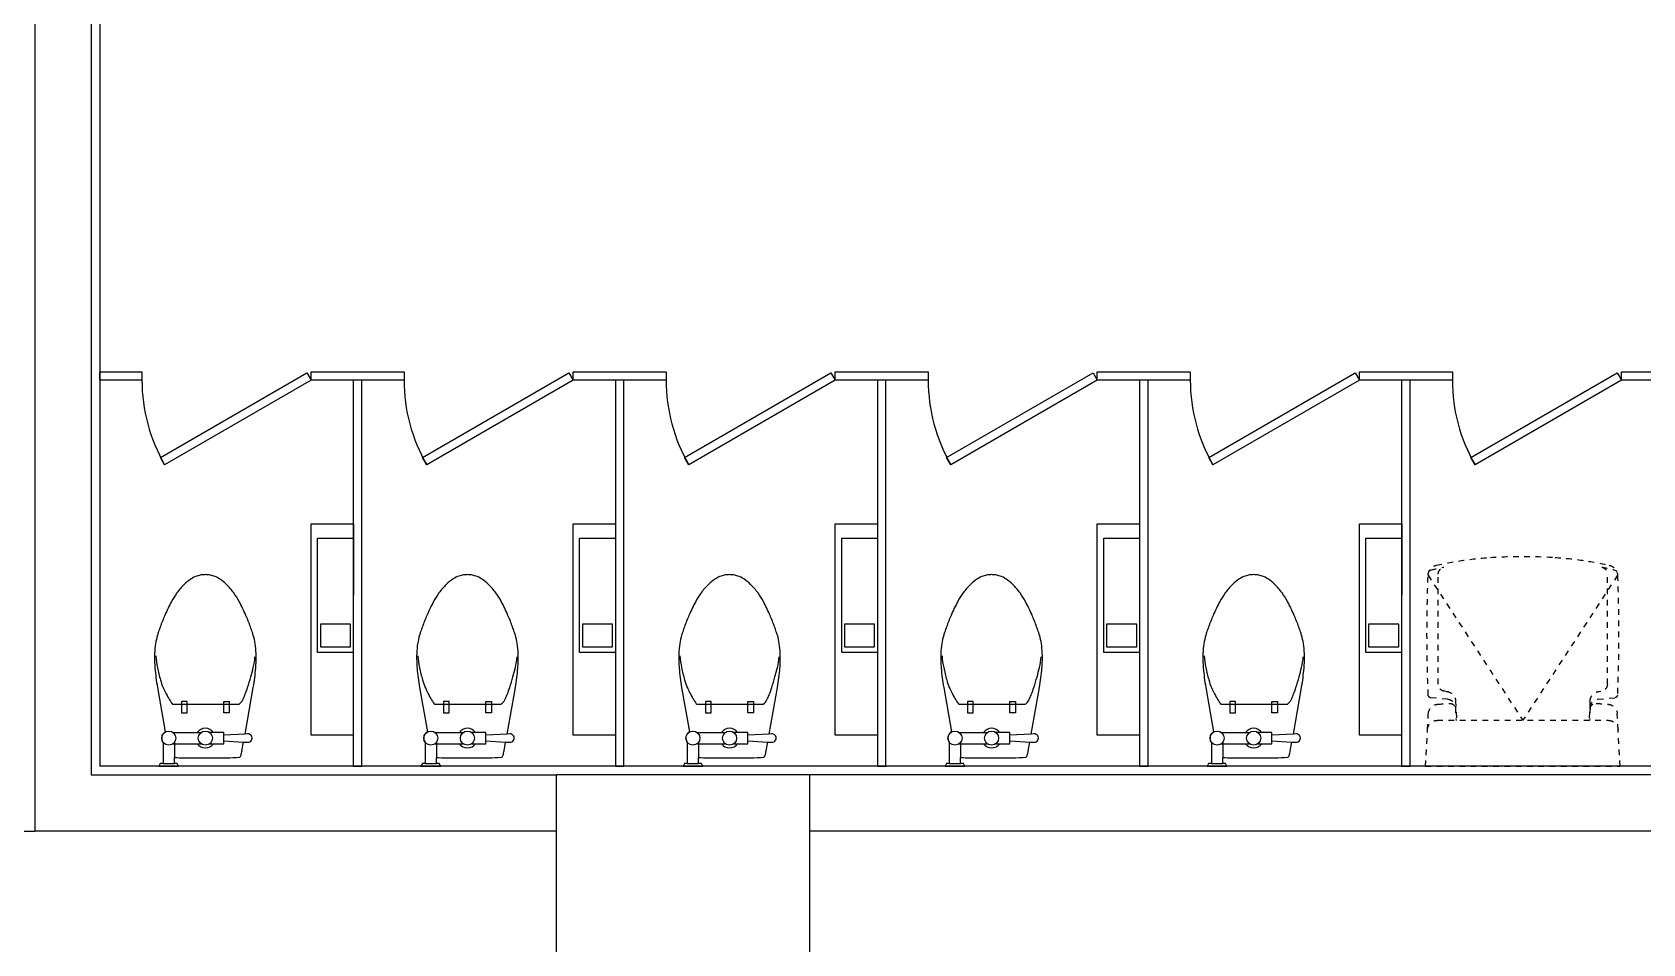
# Model space of a CAD drawing. Header units: millimetres. Extents: x -7718 to 414843, y 91724 to 341395.
# Drawn here: x 121243 to 126958, y 170559 to 173794 of the extents above; entities that cross this region are included whole.
import ezdxf

# ---------------------------------------------------------------- set-up
doc = ezdxf.new("R2010")
doc.units = ezdxf.units.MM
doc.header["$LTSCALE"] = 200
doc.header["$MEASUREMENT"] = 0
doc.linetypes.add('HIDDEN', pattern=[2, 1, -1])
doc.layers.add('e-plan', color=9, linetype='CONTINUOUS')

msp = doc.modelspace()

# ---------------------------------------------------------------- linework, layer by layer
at = {"layer": 'e-plan'}
for p, q in [((121252.6, 176076.3), (121252.6, 170958.6)), ((121452.6, 174018.6), (121452.6, 171158.6)), ((121482.6, 173988.6), (121482.6, 171188.6)), ((121482.6, 172558.6), (121482.6, 172588.6)), ((121482.6, 172588.6), (121632.6, 172588.6)), ((121632.6, 172558.6), (121482.6, 172558.6)), ((121632.6, 172588.6), (121632.6, 172558.6)), ((121698, 172284.6), (122217.6, 172584.6)), ((122232.6, 172558.6), (121713, 172258.6)), ((122217.6, 172584.6), (122232.6, 172558.6)), ((122232.6, 172558.6), (122232.6, 172588.6)), ((122232.6, 172588.6), (122562.6, 172588.6)), ((122562.6, 172558.6), (122232.6, 172558.6)), ((122412.6, 172558.6), (122382.6, 172558.6)), ((122382.6, 172558.6), (122382.6, 172048.4)), ((122412.6, 171188.6), (122412.6, 172558.6)), ((122562.6, 172588.6), (122562.6, 172558.6)), ((122628, 172284.6), (123147.6, 172584.6)), ((123162.6, 172558.6), (122643, 172258.6)), ((123147.6, 172584.6), (123162.6, 172558.6)), ((123162.6, 172558.6), (123162.6, 172588.6)), ((123162.6, 172588.6), (123492.6, 172588.6)), ((123492.6, 172558.6), (123162.6, 172558.6)), ((123342.6, 172558.6), (123312.6, 172558.6)), ((123312.6, 172558.6), (123312.6, 172048.4)), ((123342.6, 171188.6), (123342.6, 172558.6)), ((123492.6, 172588.6), (123492.6, 172558.6)), ((123558, 172284.6), (124077.6, 172584.6)), ((124092.6, 172558.6), (123573, 172258.6)), ((124077.6, 172584.6), (124092.6, 172558.6)), ((124092.6, 172558.6), (124092.6, 172588.6)), ((124092.6, 172588.6), (124422.6, 172588.6)), ((124422.6, 172558.6), (124092.6, 172558.6)), ((124272.6, 172558.6), (124242.6, 172558.6)), ((124242.6, 172558.6), (124242.6, 172048.4)), ((124272.6, 171188.6), (124272.6, 172558.6)), ((124422.6, 172588.6), (124422.6, 172558.6)), ((124488, 172284.6), (125007.6, 172584.6)), ((125022.6, 172558.6), (124503, 172258.6)), ((125007.6, 172584.6), (125022.6, 172558.6)), ((125022.6, 172558.6), (125022.6, 172588.6)), ((125022.6, 172588.6), (125352.6, 172588.6)), ((125352.6, 172558.6), (125022.6, 172558.6)), ((125202.6, 172558.6), (125172.6, 172558.6)), ((125172.6, 172558.6), (125172.6, 172048.4)), ((125202.6, 171188.6), (125202.6, 172558.6)), ((125352.6, 172588.6), (125352.6, 172558.6)), ((125418, 172284.6), (125937.6, 172584.6)), ((125952.6, 172558.6), (125433, 172258.6)), ((125937.6, 172584.6), (125952.6, 172558.6)), ((125952.6, 172558.6), (125952.6, 172588.6)), ((125952.6, 172588.6), (126282.6, 172588.6)), ((126282.6, 172558.6), (125952.6, 172558.6)), ((126132.6, 172558.6), (126102.6, 172558.6)), ((126102.6, 172558.6), (126102.6, 172048.4)), ((126132.6, 171188.6), (126132.6, 172558.6)), ((126282.6, 172588.6), (126282.6, 172558.6)), ((126348, 172284.6), (126867.6, 172584.6)), ((126882.6, 172558.6), (126363, 172258.6)), ((126867.6, 172584.6), (126882.6, 172558.6)), ((126882.6, 172558.6), (126882.6, 172588.6)), ((126882.6, 172588.6), (128122.6, 172588.6)), ((128122.6, 172558.6), (126882.6, 172558.6)), ((121713, 172258.6), (121698, 172284.6)), ((122643, 172258.6), (122628, 172284.6)), ((123573, 172258.6), (123558, 172284.6)), ((124503, 172258.6), (124488, 172284.6)), ((125433, 172258.6), (125418, 172284.6)), ((126363, 172258.6), (126348, 172284.6)), ((122232.6, 171298.6), (122232.6, 172048.6)), ((122232.6, 172048.6), (122382.6, 172048.6)), ((122382.6, 172048.6), (122382.6, 171298.6)), ((122382.6, 172048.4), (122382.8, 172048.4)), ((122382.8, 172048.4), (122382.8, 171998.4)), ((123162.6, 171298.6), (123162.6, 172048.6)), ((123162.6, 172048.6), (123312.6, 172048.6)), ((123312.6, 172048.6), (123312.6, 171298.6)), ((123312.6, 172048.4), (123312.8, 172048.4)), ((123312.8, 172048.4), (123312.8, 171998.4)), ((124092.6, 171298.6), (124092.6, 172048.6)), ((124092.6, 172048.6), (124242.6, 172048.6)), ((124242.6, 172048.6), (124242.6, 171298.6)), ((124242.6, 172048.4), (124242.8, 172048.4)), ((124242.8, 172048.4), (124242.8, 171998.4)), ((125022.6, 171298.6), (125022.6, 172048.6)), ((125022.6, 172048.6), (125172.6, 172048.6)), ((125172.6, 172048.6), (125172.6, 171298.6)), ((125172.6, 172048.4), (125172.8, 172048.4)), ((125172.8, 172048.4), (125172.8, 171998.4)), ((125952.6, 171298.6), (125952.6, 172048.6)), ((125952.6, 172048.6), (126102.6, 172048.6)), ((126102.6, 172048.6), (126102.6, 171298.6)), ((126102.6, 172048.4), (126102.8, 172048.4)), ((126102.8, 172048.4), (126102.8, 171998.4)), ((122255.6, 171998.6), (122382.6, 171998.6)), ((122255.6, 171592.6), (122255.6, 171998.6)), ((122382.6, 171998.6), (122382.6, 171592.6)), ((122382.8, 171998.4), (122382.6, 171592.4)), ((122382.8, 171998.4), (122382.8, 171998.4)), ((123185.6, 171998.6), (123312.6, 171998.6)), ((123185.6, 171592.6), (123185.6, 171998.6)), ((123312.6, 171998.6), (123312.6, 171592.6)), ((123312.8, 171998.4), (123312.6, 171592.4)), ((123312.8, 171998.4), (123312.8, 171998.4)), ((124115.6, 171998.6), (124242.6, 171998.6)), ((124115.6, 171592.6), (124115.6, 171998.6)), ((124242.6, 171998.6), (124242.6, 171592.6)), ((124242.8, 171998.4), (124242.6, 171592.4)), ((124242.8, 171998.4), (124242.8, 171998.4)), ((125045.6, 171998.6), (125172.6, 171998.6)), ((125045.6, 171592.6), (125045.6, 171998.6)), ((125172.6, 171998.6), (125172.6, 171592.6)), ((125172.8, 171998.4), (125172.6, 171592.4)), ((125172.8, 171998.4), (125172.8, 171998.4)), ((125975.6, 171998.6), (126102.6, 171998.6)), ((125975.6, 171592.6), (125975.6, 171998.6)), ((126102.6, 171998.6), (126102.6, 171592.6)), ((126102.8, 171998.4), (126102.6, 171592.4)), ((126102.8, 171998.4), (126102.8, 171998.4)), ((122372.6, 171692.6), (122265.6, 171692.6)), ((122265.6, 171692.6), (122265.6, 171612.6)), ((122372.6, 171612.6), (122372.6, 171692.6)), ((123302.6, 171692.6), (123195.6, 171692.6)), ((123195.6, 171692.6), (123195.6, 171612.6)), ((123302.6, 171612.6), (123302.6, 171692.6)), ((124232.6, 171692.6), (124125.6, 171692.6)), ((124125.6, 171692.6), (124125.6, 171612.6)), ((124232.6, 171612.6), (124232.6, 171692.6)), ((125162.6, 171692.6), (125055.6, 171692.6)), ((125055.6, 171692.6), (125055.6, 171612.6)), ((125162.6, 171612.6), (125162.6, 171692.6)), ((126092.6, 171692.6), (125985.6, 171692.6)), ((125985.6, 171692.6), (125985.6, 171612.6)), ((126092.6, 171612.6), (126092.6, 171692.6)), ((122382.6, 171592.6), (122255.6, 171592.6)), ((122265.6, 171612.6), (122372.6, 171612.6)), ((122382.6, 171592.4), (122382.6, 171188.6)), ((123312.6, 171592.6), (123185.6, 171592.6)), ((123195.6, 171612.6), (123302.6, 171612.6)), ((123312.6, 171592.4), (123312.6, 171188.6)), ((124242.6, 171592.6), (124115.6, 171592.6)), ((124125.6, 171612.6), (124232.6, 171612.6)), ((124242.6, 171592.4), (124242.6, 171188.6)), ((125172.6, 171592.6), (125045.6, 171592.6)), ((125055.6, 171612.6), (125162.6, 171612.6)), ((125172.6, 171592.4), (125172.6, 171188.6)), ((126102.6, 171592.6), (125975.6, 171592.6)), ((125985.6, 171612.6), (126092.6, 171612.6)), ((126102.6, 171592.4), (126102.6, 171188.6)), ((121687.6, 171468.6), (121715.5, 171310.5)), ((121998.4, 171303), (122027.6, 171468.6)), ((122617.6, 171468.6), (122645.5, 171310.5)), ((122928.4, 171303), (122957.6, 171468.6)), ((123547.6, 171468.6), (123575.5, 171310.5)), ((123858.4, 171303), (123887.6, 171468.6)), ((124477.6, 171468.6), (124505.5, 171310.5)), ((124788.4, 171303), (124817.6, 171468.6)), ((125407.6, 171468.6), (125435.5, 171310.5)), ((125718.4, 171303), (125747.6, 171468.6)), ((121742.6, 171408.6), (121857.6, 171408.6)), ((121792.6, 171418.6), (121772.6, 171418.6)), ((121772.6, 171418.6), (121772.6, 171378.6)), ((121792.6, 171378.6), (121792.6, 171418.6)), ((121857.6, 171408.6), (121972.6, 171408.6)), ((121922.6, 171378.6), (121922.6, 171418.6)), ((121922.6, 171418.6), (121942.6, 171418.6)), ((121942.6, 171418.6), (121942.6, 171378.6)), ((122672.6, 171408.6), (122787.6, 171408.6)), ((122722.6, 171418.6), (122702.6, 171418.6)), ((122702.6, 171418.6), (122702.6, 171378.6)), ((122722.6, 171378.6), (122722.6, 171418.6)), ((122787.6, 171408.6), (122902.6, 171408.6)), ((122852.6, 171378.6), (122852.6, 171418.6)), ((122852.6, 171418.6), (122872.6, 171418.6)), ((122872.6, 171418.6), (122872.6, 171378.6)), ((123602.6, 171408.6), (123717.6, 171408.6)), ((123652.6, 171418.6), (123632.6, 171418.6)), ((123632.6, 171418.6), (123632.6, 171378.6)), ((123652.6, 171378.6), (123652.6, 171418.6)), ((123717.6, 171408.6), (123832.6, 171408.6)), ((123782.6, 171378.6), (123782.6, 171418.6)), ((123782.6, 171418.6), (123802.6, 171418.6)), ((123802.6, 171418.6), (123802.6, 171378.6)), ((124532.6, 171408.6), (124647.6, 171408.6)), ((124582.6, 171418.6), (124562.6, 171418.6)), ((124562.6, 171418.6), (124562.6, 171378.6)), ((124582.6, 171378.6), (124582.6, 171418.6)), ((124647.6, 171408.6), (124762.6, 171408.6)), ((124712.6, 171378.6), (124712.6, 171418.6)), ((124712.6, 171418.6), (124732.6, 171418.6)), ((124732.6, 171418.6), (124732.6, 171378.6)), ((125462.6, 171408.6), (125577.6, 171408.6)), ((125512.6, 171418.6), (125492.6, 171418.6)), ((125492.6, 171418.6), (125492.6, 171378.6)), ((125512.6, 171378.6), (125512.6, 171418.6)), ((125577.6, 171408.6), (125692.6, 171408.6)), ((125642.6, 171378.6), (125642.6, 171418.6)), ((125642.6, 171418.6), (125662.6, 171418.6)), ((125662.6, 171418.6), (125662.6, 171378.6)), ((121772.6, 171378.6), (121792.6, 171378.6)), ((121942.6, 171378.6), (121922.6, 171378.6)), ((122702.6, 171378.6), (122722.6, 171378.6)), ((122872.6, 171378.6), (122852.6, 171378.6)), ((123632.6, 171378.6), (123652.6, 171378.6)), ((123802.6, 171378.6), (123782.6, 171378.6)), ((124562.6, 171378.6), (124582.6, 171378.6)), ((124732.6, 171378.6), (124712.6, 171378.6)), ((125492.6, 171378.6), (125512.6, 171378.6)), ((125662.6, 171378.6), (125642.6, 171378.6)), ((121742.6, 171308.6), (121842.6, 171308.6)), ((121922.6, 171308.6), (121872.6, 171308.6)), ((121922.6, 171268.6), (121922.6, 171308.6)), ((121998.4, 171303), (121922.6, 171298.6)), ((122007.6, 171303.6), (121998.4, 171303)), ((122382.6, 171298.6), (122232.6, 171298.6)), ((122672.6, 171308.6), (122772.6, 171308.6)), ((122852.6, 171308.6), (122802.6, 171308.6)), ((122852.6, 171268.6), (122852.6, 171308.6)), ((122928.4, 171303), (122852.6, 171298.6)), ((122937.6, 171303.6), (122928.4, 171303)), ((123312.6, 171298.6), (123162.6, 171298.6)), ((123602.6, 171308.6), (123702.6, 171308.6)), ((123782.6, 171308.6), (123732.6, 171308.6)), ((123782.6, 171268.6), (123782.6, 171308.6)), ((123858.4, 171303), (123782.6, 171298.6)), ((123867.6, 171303.6), (123858.4, 171303)), ((124242.6, 171298.6), (124092.6, 171298.6)), ((124532.6, 171308.6), (124632.6, 171308.6)), ((124712.6, 171308.6), (124662.6, 171308.6)), ((124712.6, 171268.6), (124712.6, 171308.6)), ((124788.4, 171303), (124712.6, 171298.6)), ((124797.6, 171303.6), (124788.4, 171303)), ((125172.6, 171298.6), (125022.6, 171298.6)), ((125462.6, 171308.6), (125562.6, 171308.6)), ((125642.6, 171308.6), (125592.6, 171308.6)), ((125642.6, 171268.6), (125642.6, 171308.6)), ((125718.4, 171303), (125642.6, 171298.6)), ((125727.6, 171303.6), (125718.4, 171303)), ((126102.6, 171298.6), (125952.6, 171298.6)), ((121707.6, 171273.6), (121707.6, 171198.6)), ((121742.6, 171268.6), (121842.6, 171268.6)), ((121747.6, 171273.6), (121747.6, 171219.9)), ((121872.6, 171268.6), (121922.6, 171268.6)), ((121922.6, 171278.6), (121993.2, 171274.4)), ((121987.6, 171243.6), (121993.2, 171274.4)), ((121993.2, 171274.4), (122007.6, 171273.6)), ((122637.6, 171273.6), (122637.6, 171198.6)), ((122672.6, 171268.6), (122772.6, 171268.6)), ((122677.6, 171273.6), (122677.6, 171219.9)), ((122802.6, 171268.6), (122852.6, 171268.6)), ((122852.6, 171278.6), (122923.2, 171274.4)), ((122917.6, 171243.6), (122923.2, 171274.4)), ((122923.2, 171274.4), (122937.6, 171273.6)), ((123567.6, 171273.6), (123567.6, 171198.6)), ((123602.6, 171268.6), (123702.6, 171268.6)), ((123607.6, 171273.6), (123607.6, 171219.9)), ((123732.6, 171268.6), (123782.6, 171268.6)), ((123782.6, 171278.6), (123853.2, 171274.4)), ((123847.6, 171243.6), (123853.2, 171274.4)), ((123853.2, 171274.4), (123867.6, 171273.6)), ((124497.6, 171273.6), (124497.6, 171198.6)), ((124532.6, 171268.6), (124632.6, 171268.6)), ((124537.6, 171273.6), (124537.6, 171219.9)), ((124662.6, 171268.6), (124712.6, 171268.6)), ((124712.6, 171278.6), (124783.2, 171274.4)), ((124777.6, 171243.6), (124783.2, 171274.4)), ((124783.2, 171274.4), (124797.6, 171273.6)), ((125427.6, 171273.6), (125427.6, 171198.6)), ((125462.6, 171268.6), (125562.6, 171268.6)), ((125467.6, 171273.6), (125467.6, 171219.9)), ((125592.6, 171268.6), (125642.6, 171268.6)), ((125642.6, 171278.6), (125713.2, 171274.4)), ((125707.6, 171243.6), (125713.2, 171274.4)), ((125713.2, 171274.4), (125727.6, 171273.6)), ((128122.6, 171188.6), (121482.6, 171188.6)), ((121697.6, 171198.6), (121692.6, 171188.6)), ((121692.6, 171188.6), (121762.6, 171188.6)), ((121707.6, 171198.6), (121697.6, 171198.6)), ((121707.6, 171198.6), (121747.6, 171198.6)), ((121747.6, 171198.6), (121747.6, 171219.9)), ((121757.6, 171198.6), (121747.6, 171198.6)), ((121762.6, 171188.6), (121757.6, 171198.6)), ((121782.6, 171218.6), (121857.6, 171218.6)), ((121857.6, 171218.6), (121932.6, 171218.6)), ((122382.6, 171188.6), (122412.6, 171188.6)), ((122627.6, 171198.6), (122622.6, 171188.6)), ((122622.6, 171188.6), (122692.6, 171188.6)), ((122637.6, 171198.6), (122627.6, 171198.6)), ((122637.6, 171198.6), (122677.6, 171198.6)), ((122677.6, 171198.6), (122677.6, 171219.9)), ((122687.6, 171198.6), (122677.6, 171198.6)), ((122692.6, 171188.6), (122687.6, 171198.6)), ((122712.6, 171218.6), (122787.6, 171218.6)), ((122787.6, 171218.6), (122862.6, 171218.6)), ((123312.6, 171188.6), (123342.6, 171188.6)), ((123557.6, 171198.6), (123552.6, 171188.6)), ((123552.6, 171188.6), (123622.6, 171188.6)), ((123567.6, 171198.6), (123557.6, 171198.6)), ((123567.6, 171198.6), (123607.6, 171198.6)), ((123607.6, 171198.6), (123607.6, 171219.9)), ((123617.6, 171198.6), (123607.6, 171198.6)), ((123622.6, 171188.6), (123617.6, 171198.6)), ((123642.6, 171218.6), (123717.6, 171218.6)), ((123717.6, 171218.6), (123792.6, 171218.6)), ((124242.6, 171188.6), (124272.6, 171188.6)), ((124487.6, 171198.6), (124482.6, 171188.6)), ((124482.6, 171188.6), (124552.6, 171188.6)), ((124497.6, 171198.6), (124487.6, 171198.6)), ((124497.6, 171198.6), (124537.6, 171198.6)), ((124537.6, 171198.6), (124537.6, 171219.9)), ((124547.6, 171198.6), (124537.6, 171198.6)), ((124552.6, 171188.6), (124547.6, 171198.6)), ((124572.6, 171218.6), (124647.6, 171218.6)), ((124647.6, 171218.6), (124722.6, 171218.6)), ((125172.6, 171188.6), (125202.6, 171188.6)), ((125417.6, 171198.6), (125412.6, 171188.6)), ((125412.6, 171188.6), (125482.6, 171188.6)), ((125427.6, 171198.6), (125417.6, 171198.6)), ((125427.6, 171198.6), (125467.6, 171198.6)), ((125467.6, 171198.6), (125467.6, 171219.9)), ((125477.6, 171198.6), (125467.6, 171198.6)), ((125482.6, 171188.6), (125477.6, 171198.6)), ((125502.6, 171218.6), (125577.6, 171218.6)), ((125577.6, 171218.6), (125652.6, 171218.6)), ((126102.6, 171188.6), (126132.6, 171188.6)), ((121452.6, 171158.6), (123102.6, 171158.6)), ((128152.6, 171158.6), (124002.6, 171158.6)), ((119493.3, 170958.6), (121252.6, 170958.6)), ((123102.6, 170958.6), (121252.6, 170958.6)), ((130422.6, 170958.6), (124002.6, 170958.6))]:
    msp.add_line(p, q, dxfattribs=at)
at = {"layer": 'e-plan', "linetype": 'HIDDEN', "ltscale": 0.1, "extrusion": (0, 0, -1)}
for p, q in [((126196.6, 171866.2), (126532.6, 171351.6)), ((126232.6, 171479.6), (126232.6, 171870.7)), ((126868.6, 171866.2), (126532.6, 171351.6)), ((126832.6, 171479.6), (126832.6, 171870.7)), ((126265.8, 171426.7), (126206.1, 171431.7)), ((126261.2, 171454.2), (126255.5, 171454.7)), ((126294.1, 171420.1), (126297.6, 171351.6)), ((126771, 171420.1), (126767.6, 171351.6)), ((126799.4, 171426.7), (126859, 171431.7)), ((126804, 171454.2), (126809.6, 171454.7)), ((126194.4, 171318.4), (126197.3, 171374.8)), ((126229.3, 171351.6), (126835.8, 171351.6)), ((126293.2, 171398.3), (126295.6, 171351.5)), ((126771.9, 171398.3), (126769.6, 171351.5)), ((126870.8, 171318.4), (126867.8, 171374.8)), ((126187.6, 171188.6), (126194.4, 171318.4)), ((126877.6, 171188.6), (126870.8, 171318.4)), ((126187.6, 171188.6), (126877.6, 171188.6))]:
    msp.add_line(p, q, dxfattribs=at)
at = {"layer": 'e-plan'}
msp.add_lwpolyline([(124002.6, 171158.6), (123102.6, 171158.6), (123102.6, 170458.6), (124002.6, 170458.6), (124002.6, 171158.6)], dxfattribs=at)
for centre in [(121727.6, 171288.6), (121857.6, 171288.6), (122657.6, 171288.6), (122787.6, 171288.6), (123587.6, 171288.6), (123717.6, 171288.6), (124517.6, 171288.6), (124647.6, 171288.6), (125447.6, 171288.6), (125577.6, 171288.6)]:
    msp.add_circle(centre, 25, dxfattribs=at)
for centre, radius, start, end in [((122232.6, 172558.6), 600, 180, 210), ((123162.6, 172558.6), 600, 180, 210), ((124092.6, 172558.6), 600, 180, 210), ((125022.6, 172558.6), 600, 180, 210), ((125952.6, 172558.6), 600, 180, 210), ((126882.6, 172558.6), 600, 180, 210), ((121853.1, 171785), 82.6, 107.9901, 123.6901), ((121860.9, 171761), 107.9, 99.4623, 107.9901), ((121857.6, 171780.9), 87.7, 90, 99.4623), ((121857.6, 171780.9), 87.7, 80.5377, 90), ((121854.2, 171761), 107.9, 72.0099, 80.5377), ((121862.1, 171785), 82.6, 56.3099, 72.0099), ((122783.1, 171785), 82.6, 107.9901, 123.6901), ((122790.9, 171761), 107.9, 99.4623, 107.9901), ((122787.6, 171780.9), 87.7, 90, 99.4623), ((122787.6, 171780.9), 87.7, 80.5377, 90), ((122784.2, 171761), 107.9, 72.0099, 80.5377), ((122792.1, 171785), 82.6, 56.3099, 72.0099), ((123713.1, 171785), 82.6, 107.9901, 123.6901), ((123720.9, 171761), 107.9, 99.4623, 107.9901), ((123717.6, 171780.9), 87.7, 90, 99.4623), ((123717.6, 171780.9), 87.7, 80.5377, 90), ((123714.2, 171761), 107.9, 72.0099, 80.5377), ((123722.1, 171785), 82.6, 56.3099, 72.0099), ((124643.1, 171785), 82.6, 107.9901, 123.6901), ((124650.9, 171761), 107.9, 99.4623, 107.9901), ((124647.6, 171780.9), 87.7, 90, 99.4623), ((124647.6, 171780.9), 87.7, 80.5377, 90), ((124644.2, 171761), 107.9, 72.0099, 80.5377), ((124652.1, 171785), 82.6, 56.3099, 72.0099), ((125573.1, 171785), 82.6, 107.9901, 123.6901), ((125580.9, 171761), 107.9, 99.4623, 107.9901), ((125577.6, 171780.9), 87.7, 90, 99.4623), ((125577.6, 171780.9), 87.7, 80.5377, 90), ((125574.2, 171761), 107.9, 72.0099, 80.5377), ((125582.1, 171785), 82.6, 56.3099, 72.0099), ((121930.3, 171673.2), 217.3, 143.1301, 152.4927), ((121974.9, 171639.8), 273.1, 134.7808, 143.1301), ((121898.8, 171716.5), 165, 123.6901, 134.7808), ((121816.4, 171716.5), 165, 45.2192, 56.3099), ((121740.2, 171639.8), 273.1, 36.8699, 45.2192), ((121784.9, 171673.2), 217.3, 27.5073, 36.8699), ((122860.3, 171673.2), 217.3, 143.1301, 152.4927), ((122904.9, 171639.8), 273.1, 134.7808, 143.1301), ((122828.8, 171716.5), 165, 123.6901, 134.7808), ((122746.4, 171716.5), 165, 45.2192, 56.3099), ((122670.2, 171639.8), 273.1, 36.8699, 45.2192), ((122714.9, 171673.2), 217.3, 27.5073, 36.8699), ((123790.3, 171673.2), 217.3, 143.1301, 152.4927), ((123834.9, 171639.8), 273.1, 134.7808, 143.1301), ((123758.8, 171716.5), 165, 123.6901, 134.7808), ((123676.4, 171716.5), 165, 45.2192, 56.3099), ((123600.2, 171639.8), 273.1, 36.8699, 45.2192), ((123644.9, 171673.2), 217.3, 27.5073, 36.8699), ((124720.3, 171673.2), 217.3, 143.1301, 152.4927), ((124764.9, 171639.8), 273.1, 134.7808, 143.1301), ((124688.8, 171716.5), 165, 123.6901, 134.7808), ((124606.4, 171716.5), 165, 45.2192, 56.3099), ((124530.2, 171639.8), 273.1, 36.8699, 45.2192), ((124574.9, 171673.2), 217.3, 27.5073, 36.8699), ((125650.3, 171673.2), 217.3, 143.1301, 152.4927), ((125694.9, 171639.8), 273.1, 134.7808, 143.1301), ((125618.8, 171716.5), 165, 123.6901, 134.7808), ((125536.4, 171716.5), 165, 45.2192, 56.3099), ((125460.2, 171639.8), 273.1, 36.8699, 45.2192), ((125504.9, 171673.2), 217.3, 27.5073, 36.8699), ((122524.2, 171364), 886.9, 152.4927, 156.0375), ((121191, 171364), 886.9, 23.9625, 27.5073), ((123454.2, 171364), 886.9, 152.4927, 156.0375), ((122121, 171364), 886.9, 23.9625, 27.5073), ((124384.2, 171364), 886.9, 152.4927, 156.0375), ((123051, 171364), 886.9, 23.9625, 27.5073), ((125314.2, 171364), 886.9, 152.4927, 156.0375), ((123981, 171364), 886.9, 23.9625, 27.5073), ((126244.2, 171364), 886.9, 152.4927, 156.0375), ((124911, 171364), 886.9, 23.9625, 27.5073), ((122227.7, 171495.7), 562.4, 156.0375, 160.4892), ((121487.4, 171495.7), 562.4, 19.5108, 23.9625), ((123157.7, 171495.7), 562.4, 156.0375, 160.4892), ((122417.4, 171495.7), 562.4, 19.5108, 23.9625), ((124087.7, 171495.7), 562.4, 156.0375, 160.4892), ((123347.4, 171495.7), 562.4, 19.5108, 23.9625), ((125017.7, 171495.7), 562.4, 156.0375, 160.4892), ((124277.4, 171495.7), 562.4, 19.5108, 23.9625), ((125947.7, 171495.7), 562.4, 156.0375, 160.4892), ((125207.4, 171495.7), 562.4, 19.5108, 23.9625), ((121891.4, 171591.9), 212.9, 163.1639, 171.2538), ((122123.9, 171521.6), 455.9, 161.5651, 163.1639), ((122646.5, 171347.4), 1006.7, 160.4892, 161.5651), ((121068.6, 171347.4), 1006.7, 18.4349, 19.5108), ((121591.2, 171521.6), 455.9, 16.8361, 18.4349), ((121823.8, 171591.9), 212.9, 8.7462, 16.8361), ((122821.4, 171591.9), 212.9, 163.1639, 171.2538), ((123053.9, 171521.6), 455.9, 161.5651, 163.1639), ((123576.5, 171347.4), 1006.7, 160.4892, 161.5651), ((121998.6, 171347.4), 1006.7, 18.4349, 19.5108), ((122521.2, 171521.6), 455.9, 16.8361, 18.4349), ((122753.8, 171591.9), 212.9, 8.7462, 16.8361), ((123751.4, 171591.9), 212.9, 163.1639, 171.2538), ((123983.9, 171521.6), 455.9, 161.5651, 163.1639), ((124506.5, 171347.4), 1006.7, 160.4892, 161.5651), ((122928.6, 171347.4), 1006.7, 18.4349, 19.5108), ((123451.2, 171521.6), 455.9, 16.8361, 18.4349), ((123683.8, 171591.9), 212.9, 8.7462, 16.8361), ((124681.4, 171591.9), 212.9, 163.1639, 171.2538), ((124913.9, 171521.6), 455.9, 161.5651, 163.1639), ((125436.5, 171347.4), 1006.7, 160.4892, 161.5651), ((123858.6, 171347.4), 1006.7, 18.4349, 19.5108), ((124381.2, 171521.6), 455.9, 16.8361, 18.4349), ((124613.8, 171591.9), 212.9, 8.7462, 16.8361), ((125611.4, 171591.9), 212.9, 163.1639, 171.2538), ((125843.9, 171521.6), 455.9, 161.5651, 163.1639), ((126366.5, 171347.4), 1006.7, 160.4892, 161.5651), ((124788.6, 171347.4), 1006.7, 18.4349, 19.5108), ((125311.2, 171521.6), 455.9, 16.8361, 18.4349), ((125543.8, 171591.9), 212.9, 8.7462, 16.8361), ((122118.7, 171573.4), 441.4, 178.0277, 184.7636), ((121980.9, 171578.1), 303.5, 171.2538, 178.0277), ((122017.8, 171606.7), 337.2, 184.3987, 191.6565), ((121790.1, 171596), 244.3, 346.4166, 355.6013), ((121734.2, 171578.1), 303.5, 1.9723, 8.7462), ((121596.4, 171573.4), 441.4, 355.2364, 1.9723), ((123048.7, 171573.4), 441.4, 178.0277, 184.7636), ((122910.9, 171578.1), 303.5, 171.2538, 178.0277), ((122947.8, 171606.7), 337.2, 184.3987, 191.6565), ((122720.1, 171596), 244.3, 346.4166, 355.6013), ((122664.2, 171578.1), 303.5, 1.9723, 8.7462), ((122526.4, 171573.4), 441.4, 355.2364, 1.9723), ((123978.7, 171573.4), 441.4, 178.0277, 184.7636), ((123840.9, 171578.1), 303.5, 171.2538, 178.0277), ((123877.8, 171606.7), 337.2, 184.3987, 191.6565), ((123650.1, 171596), 244.3, 346.4166, 355.6013), ((123594.2, 171578.1), 303.5, 1.9723, 8.7462), ((123456.4, 171573.4), 441.4, 355.2364, 1.9723), ((124908.7, 171573.4), 441.4, 178.0277, 184.7636), ((124770.9, 171578.1), 303.5, 171.2538, 178.0277), ((124807.8, 171606.7), 337.2, 184.3987, 191.6565), ((124580.1, 171596), 244.3, 346.4166, 355.6013), ((124524.2, 171578.1), 303.5, 1.9723, 8.7462), ((124386.4, 171573.4), 441.4, 355.2364, 1.9723), ((125838.7, 171573.4), 441.4, 178.0277, 184.7636), ((125700.9, 171578.1), 303.5, 171.2538, 178.0277), ((125737.8, 171606.7), 337.2, 184.3987, 191.6565), ((125510.1, 171596), 244.3, 346.4166, 355.6013), ((125454.2, 171578.1), 303.5, 1.9723, 8.7462), ((125316.4, 171573.4), 441.4, 355.2364, 1.9723), ((122450.9, 171601.1), 774.8, 184.7636, 189.8466), ((122274.4, 171659.6), 599.2, 191.6565, 195.9454), ((121222.9, 171733), 827.8, 344.0546, 346.4166), ((121264.2, 171601.1), 774.8, 350.1534, 355.2364), ((123380.9, 171601.1), 774.8, 184.7636, 189.8466), ((123204.4, 171659.6), 599.2, 191.6565, 195.9454), ((122152.9, 171733), 827.8, 344.0546, 346.4166), ((122194.2, 171601.1), 774.8, 350.1534, 355.2364), ((124310.9, 171601.1), 774.8, 184.7636, 189.8466), ((124134.4, 171659.6), 599.2, 191.6565, 195.9454), ((123082.9, 171733), 827.8, 344.0546, 346.4166), ((123124.2, 171601.1), 774.8, 350.1534, 355.2364), ((125240.9, 171601.1), 774.8, 184.7636, 189.8466), ((125064.4, 171659.6), 599.2, 191.6565, 195.9454), ((124012.9, 171733), 827.8, 344.0546, 346.4166), ((124054.2, 171601.1), 774.8, 350.1534, 355.2364), ((126170.9, 171601.1), 774.8, 184.7636, 189.8466), ((125994.4, 171659.6), 599.2, 191.6565, 195.9454), ((124942.9, 171733), 827.8, 344.0546, 346.4166), ((124984.2, 171601.1), 774.8, 350.1534, 355.2364), ((121923.6, 171559.4), 234.4, 195.9454, 202.8053), ((121986.7, 171586), 302.8, 202.8053, 206.5651), ((121471.6, 171643), 563.7, 339.444, 341.9714), ((120995.6, 171797.9), 1064.2, 341.9714, 344.0546), ((122853.6, 171559.4), 234.4, 195.9454, 202.8053), ((122916.7, 171586), 302.8, 202.8053, 206.5651), ((122401.6, 171643), 563.7, 339.444, 341.9714), ((121925.6, 171797.9), 1064.2, 341.9714, 344.0546), ((123783.6, 171559.4), 234.4, 195.9454, 202.8053), ((123846.7, 171586), 302.8, 202.8053, 206.5651), ((123331.6, 171643), 563.7, 339.444, 341.9714), ((122855.6, 171797.9), 1064.2, 341.9714, 344.0546), ((124713.6, 171559.4), 234.4, 195.9454, 202.8053), ((124776.7, 171586), 302.8, 202.8053, 206.5651), ((124261.6, 171643), 563.7, 339.444, 341.9714), ((123785.6, 171797.9), 1064.2, 341.9714, 344.0546), ((125643.6, 171559.4), 234.4, 195.9454, 202.8053), ((125706.7, 171586), 302.8, 202.8053, 206.5651), ((125191.6, 171643), 563.7, 339.444, 341.9714), ((124715.6, 171797.9), 1064.2, 341.9714, 344.0546), ((122140.5, 171662.9), 474.7, 206.5651, 209.5675), ((121879.3, 171514.7), 174.4, 209.5675, 216.8699), ((121742.6, 171412.1), 3.54, 216.8699, 270), ((121972.6, 171420.9), 12.3, 270, 315), ((121942.6, 171450.9), 54.8, 315, 335.9278), ((121726.6, 171547.4), 291.3, 335.9278, 339.444), ((123070.5, 171662.9), 474.7, 206.5651, 209.5675), ((122809.3, 171514.7), 174.4, 209.5675, 216.8699), ((122672.6, 171412.1), 3.54, 216.8699, 270), ((122902.6, 171420.9), 12.3, 270, 315), ((122872.6, 171450.9), 54.8, 315, 335.9278), ((122656.6, 171547.4), 291.3, 335.9278, 339.444), ((124000.5, 171662.9), 474.7, 206.5651, 209.5675), ((123739.3, 171514.7), 174.4, 209.5675, 216.8699), ((123602.6, 171412.1), 3.54, 216.8699, 270), ((123832.6, 171420.9), 12.3, 270, 315), ((123802.6, 171450.9), 54.8, 315, 335.9278), ((123586.6, 171547.4), 291.3, 335.9278, 339.444), ((124930.5, 171662.9), 474.7, 206.5651, 209.5675), ((124669.3, 171514.7), 174.4, 209.5675, 216.8699), ((124532.6, 171412.1), 3.54, 216.8699, 270), ((124762.6, 171420.9), 12.3, 270, 315), ((124732.6, 171450.9), 54.8, 315, 335.9278), ((124516.6, 171547.4), 291.3, 335.9278, 339.444), ((125860.5, 171662.9), 474.7, 206.5651, 209.5675), ((125599.3, 171514.7), 174.4, 209.5675, 216.8699), ((125462.6, 171412.1), 3.54, 216.8699, 270), ((125692.6, 171420.9), 12.3, 270, 315), ((125662.6, 171450.9), 54.8, 315, 335.9278), ((125446.6, 171547.4), 291.3, 335.9278, 339.444), ((121727.6, 171288.6), 25, 118.9372, 216.8699), ((121857.6, 171288.6), 35, 34.8499, 145.1501), ((122008.5, 171288.6), 15, 266.6335, 93.3665), ((122657.6, 171288.6), 25, 118.9372, 216.8699), ((122787.6, 171288.6), 35, 34.8499, 145.1501), ((122938.5, 171288.6), 15, 266.6335, 93.3665), ((123587.6, 171288.6), 25, 118.9372, 216.8699), ((123717.6, 171288.6), 35, 34.8499, 145.1501), ((123868.5, 171288.6), 15, 266.6335, 93.3665), ((124517.6, 171288.6), 25, 118.9372, 216.8699), ((124647.6, 171288.6), 35, 34.8499, 145.1501), ((124798.5, 171288.6), 15, 266.6335, 93.3665), ((125447.6, 171288.6), 25, 118.9372, 216.8699), ((125577.6, 171288.6), 35, 34.8499, 145.1501), ((125728.5, 171288.6), 15, 266.6335, 93.3665), ((121857.6, 171288.6), 35, 214.8499, 325.1501), ((121964.7, 171232.7), 20, 332.9263, 345.9638), ((121740.7, 171288.7), 251, 345.9638, 349.6403), ((122787.6, 171288.6), 35, 214.8499, 325.1501), ((122894.7, 171232.7), 20, 332.9263, 345.9638), ((122670.7, 171288.7), 251, 345.9638, 349.6403), ((123717.6, 171288.6), 35, 214.8499, 325.1501), ((123824.7, 171232.7), 20, 332.9263, 345.9638), ((123600.7, 171288.7), 251, 345.9638, 349.6403), ((124647.6, 171288.6), 35, 214.8499, 325.1501), ((124754.7, 171232.7), 20, 332.9263, 345.9638), ((124530.7, 171288.7), 251, 345.9638, 349.6403), ((125577.6, 171288.6), 35, 214.8499, 325.1501), ((125684.7, 171232.7), 20, 332.9263, 345.9638), ((125460.7, 171288.7), 251, 345.9638, 349.6403), ((121782.6, 171681.3), 462.7, 265.6617, 270), ((121932.6, 171681.3), 462.7, 270, 275.7106), ((121978.1, 171225.9), 5.01, 275.7106, 332.9263), ((122712.6, 171681.3), 462.7, 265.6617, 270), ((122862.6, 171681.3), 462.7, 270, 275.7106), ((122908.1, 171225.9), 5.01, 275.7106, 332.9263), ((123642.6, 171681.3), 462.7, 265.6617, 270), ((123792.6, 171681.3), 462.7, 270, 275.7106), ((123838.1, 171225.9), 5.01, 275.7106, 332.9263), ((124572.6, 171681.3), 462.7, 265.6617, 270), ((124722.6, 171681.3), 462.7, 270, 275.7106), ((124768.1, 171225.9), 5.01, 275.7106, 332.9263), ((125502.6, 171681.3), 462.7, 265.6617, 270), ((125652.6, 171681.3), 462.7, 270, 275.7106), ((125698.1, 171225.9), 5.01, 275.7106, 332.9263)]:
    msp.add_arc(centre, radius, start, end, dxfattribs=at)
at = {"layer": 'e-plan', "linetype": 'HIDDEN', "ltscale": 0.1, "extrusion": (0, 0, -1)}
for centre, radius, start, end in [((-126505.3, 170652.7), 1280, 77.4083, 86.09), ((-126532.6, 170253.6), 1680, 86.09, 93.91), ((-126559.8, 170652.7), 1280, 93.91, 102.5917), ((-131591.5, 171658.6), 5398.9, 357.693, 2.2043), ((-126234.5, 171864.8), 38, 2.2043, 77.4083), ((-126208.5, 171875.2), 10, 21.7299, 76.3551), ((-126505.3, 170652.7), 1268, 76.3551, 78.5042), ((-126257.6, 171870.7), 25, 0, 78.5042), ((-126807.6, 171870.7), 25, 101.4958, 180), ((-126559.8, 170652.7), 1268, 101.4958, 103.6449), ((-126830.6, 171864.8), 38, 102.5917, 177.7957), ((-126856.6, 171875.2), 10, 103.6449, 158.2701), ((-121473.6, 171658.6), 5398.9, 177.7957, 182.307), ((-126257.6, 171479.6), 25, 274.7636, 0), ((-126807.6, 171479.6), 25, 180, 265.2364), ((-126206.9, 171441.7), 10, 274.7636, 357.693), ((-126233.3, 171372.9), 36, 3, 85.539), ((-126424.9, 168916.3), 2500, 85.539, 86.5002), ((-126258.2, 171418.3), 36, 94.7636, 177.1376), ((-126263.3, 171396.8), 30, 94.7636, 177.1376), ((-126273.5, 171391.7), 20, 86.5002, 177.1376), ((-126807, 171418.3), 36, 2.8624, 85.2364), ((-126791.6, 171391.7), 20, 2.8624, 93.4998), ((-126801.9, 171396.8), 30, 2.8624, 85.2364), ((-126640.2, 168916.3), 2500, 93.4998, 94.461), ((-126831.9, 171372.9), 36, 94.461, 177), ((-126858.2, 171441.7), 10, 182.307, 265.2364), ((-126229.3, 171316.6), 35, 3, 90), ((-126835.8, 171316.6), 35, 90, 177)]:
    msp.add_arc(centre, radius, start, end, dxfattribs=at)

doc.saveas('drawing.dxf')
